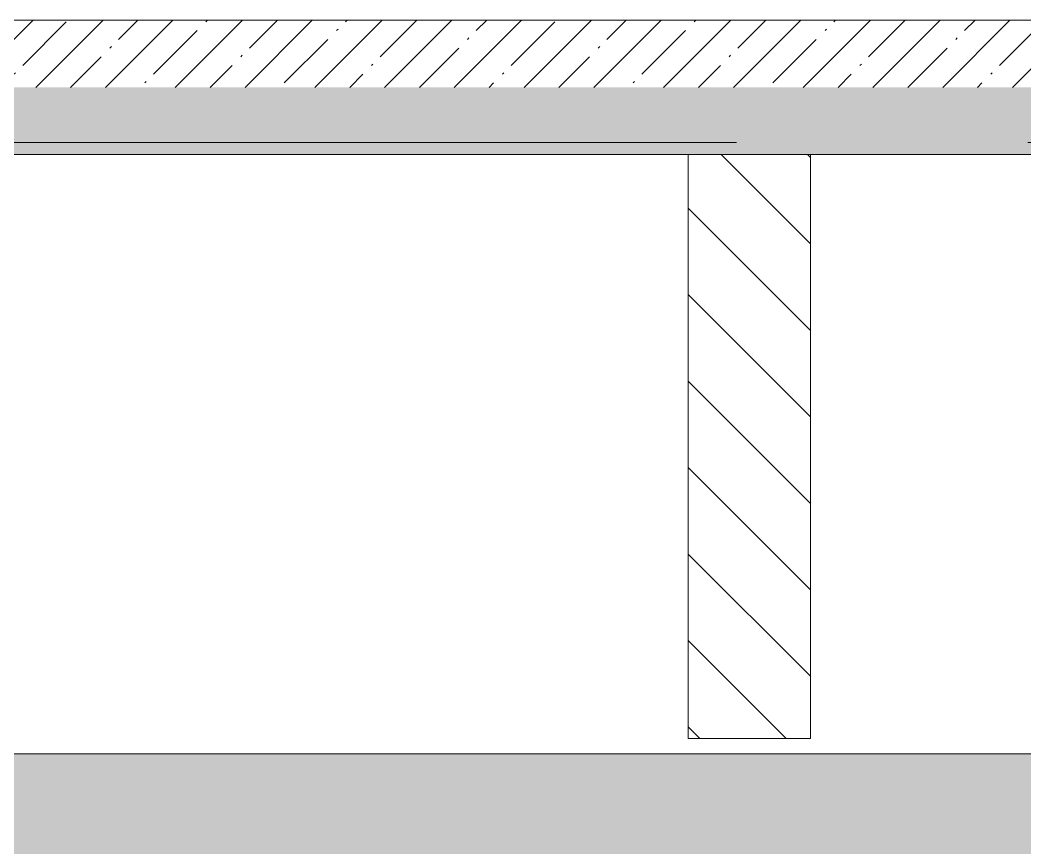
# Model space of a CAD drawing. Header units: millimetres. Extents: x -4005 to 195566, y -8553 to 29000.
# Drawn here: x 23048 to 24690, y 13846 to 15200 of the extents above; entities that cross this region are included whole.
import ezdxf

# ---------------------------------------------------------------- set-up
doc = ezdxf.new("R2010")
doc.units = ezdxf.units.MM
doc.linetypes.add('Осевая', pattern=[3175, 635, -476.25, 1587.5, -476.25])
doc.layers.add('A-WALL-1', color=9, linetype='Continuous', lineweight=9, true_color=0x808080)
doc.layers.add('I-WALL', color=7, linetype='Continuous', lineweight=9)
doc.layers.add('Оси-2', color=7, linetype='Осевая', lineweight=9)
pattern_1 = [(45, (0, 0), (-57.02463, 57.02463), []), (45, (57.025, 0), (-57.02463, 57.02463), [100.806, -20.161, 3.353, -16.808])]

msp = doc.modelspace()

# ---------------------------------------------------------------- hatches: boundary and pattern name
at = {"layer": 'I-WALL'}
h = msp.add_hatch(dxfattribs=at)
h.set_pattern_fill('FP_1', color=256, style=0, pattern_type=2)
h.set_pattern_definition(pattern_1)
h.paths.add_polyline_path([(30630, 14980), (33010, 14980), (33010, 15200), (30610, 15200), (30610, 14980)])
h.paths.add_polyline_path([(28660, 14980), (30010, 14980), (30010, 15200), (28660, 15199.6), (28660, 15090), (26410, 15090), (26410, 14980), (28190, 14980)])
h.paths.add_polyline_path([(24340, 14980), (25810, 14980), (25810, 15090), (22510, 15090), (22510, 14980), (24140, 14980)])
h = msp.add_hatch(dxfattribs=at)
h.set_pattern_fill('FP_1', color=256, style=0, pattern_type=2)
h.set_pattern_definition(pattern_1)
h.paths.add_polyline_path([(22510, 15090), (28660, 15090), (28660, 15200), (22510, 15200)])
h = msp.add_hatch(dxfattribs=at)
h.set_pattern_fill('FP_20', color=256, style=0, pattern_type=2)
h.set_pattern_definition([(135, (0, 0), (-70.71068, -70.71068), [])])
h.paths.add_polyline_path([(24340, 14025), (24340, 14980), (24140, 14980), (24140, 14025)])
h = msp.add_hatch(dxfattribs=at)
h.set_pattern_fill('FP_1', color=256, style=0, pattern_type=2)
h.set_pattern_definition(pattern_1)
h.paths.add_polyline_path([(27840, 13780), (30790, 13780), (30790, 14000), (22590, 14000), (22590, 13780), (27820, 13780)])

# ---------------------------------------------------------------- linework, layer by layer
at = {"layer": 'A-WALL-1'}
for p, q in [((30010, 15200), (21910, 15200)), ((25810, 14980), (22510, 14980)), ((24140, 14025), (24140, 14980)), ((24340, 14980), (24340, 14025)), ((24340, 14025), (24140, 14025)), ((30790, 14000), (22590, 14000))]:
    msp.add_line(p, q, dxfattribs=at)
at = {"layer": 'Оси-2'}
msp.add_line((-704.7, 15000), (35250, 15000), dxfattribs=at)

doc.saveas('drawing.dxf')
